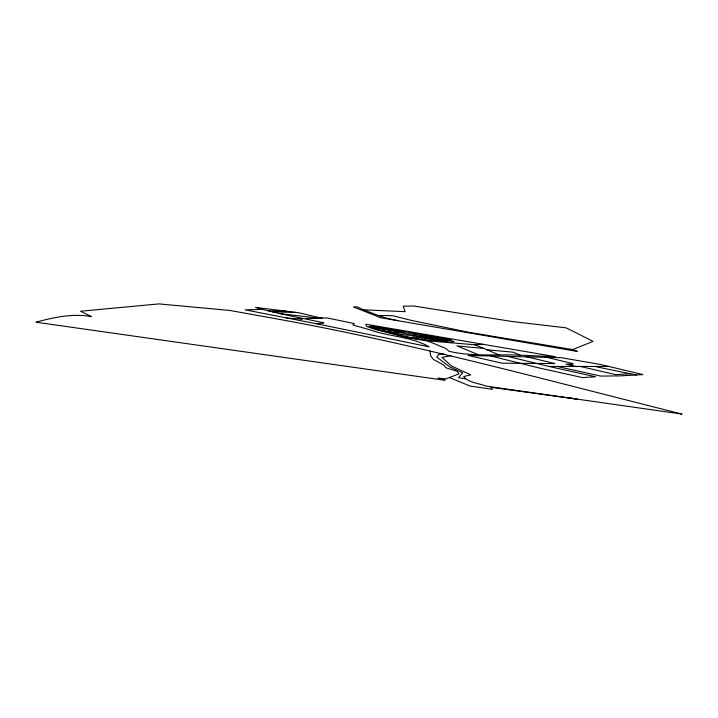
<?xml version="1.0" encoding="UTF-8"?>
<svg xmlns="http://www.w3.org/2000/svg" width="718" height="718" viewBox="0 0 718 718"><rect width="100%" height="100%" fill="white"/><g stroke="black" fill="none" stroke-linecap="round" stroke-linejoin="round"><path stroke-width="1.08" d="M451.048 355.679L442.001 357.385L451.46 365.983L470.775 374.877L463.604 376.537C468.953 383.053 478.762 383.116 486.095 386.122L682.1 414.098C549.297 380.809 417.14 344.55 282.336 319.905L229.832 310.445L158.965 303.902L80.542 311.253L91.41 316.602C72.859 313.183 53.931 317.365 35.9 322.194L444.72 380.262L445.088 379.939L437.872 378.045L445.95 378.88L458.937 373.872L457.249 371.305L445.707 367.724L444.047 365.193L433.25 359.332L430.531 355.724L430.064 350.914M572.704 349.567L593.077 341.373L566.125 327.848L512.006 321.493L413.703 306.003L403.229 306.173L405.105 311.666L363.371 309.817L357.106 306.882L353.453 306.936L380.764 317.769L577.541 351.479L572.704 349.567L468.755 332.281L411.091 320.336L392.764 315.705L378.413 315.48L363.371 309.817M381.626 330.522L385.081 329.607M387.908 331.599L391.364 330.684M393.087 332.972L397.646 331.761L378.799 328.53L375.343 329.454L366.566 326.403L365.821 324.213L555.31 356.675L520.065 355.168C496.47 354.118 472.273 356.792 449.1 351.308L445.582 348.383L427.524 340.853M396.085 334.283L397.898 333.798M405.167 331.86L403.426 332.326L369.671 326.546M413.038 335.907L416.494 334.992M414.699 338.124L418.002 337.245L421.78 337.891M425.271 335.306L423.53 335.773L444.855 339.426M419.321 336.984L422.776 336.06M425.603 338.061L429.059 337.137M431.886 339.138L435.341 338.214M438.168 340.215L441.624 339.291M444.451 341.292L447.906 340.368M262.644 309.404L245.242 309.871L317.051 323.863L323.917 322.885C301.201 317.778 278.207 314.053 255.743 307.448L298.41 312.698L322.149 318.334L305.931 318.46M444.029 354.046L438.644 354.468L436.777 357.043L449.701 366.871L462.706 372.866L458.524 377.677L465.749 378.907M526.016 356.586L554.942 363.568L502.16 363.209L468.1 355.455L561.162 357.681L600.625 364.502L642.942 374.599L619.903 375.882L600.733 376.088L557.312 366.494M630.296 373.737L615.595 374.625L581.113 366.647M394.191 332.676L375.343 329.454L407.294 337.613L425.505 340.691L474.598 344.739L483.286 344.335M507.294 356.308L548.866 366.44L608.577 366.467M320.524 317.939L327.668 318.038L354.315 323.594L352.924 325.048L369.564 329.67C388.806 336.769 411.19 336.383 429.032 346.821L317.051 323.863M268.424 310.795L286.087 311.181M272.616 311.836L296.633 312.483M286.267 318.029L302.17 319.097L298.464 318.2M450.895 339.838L419.635 337.747L416.835 338.492L403.848 336.266M499.441 355.042L483.851 348.445L456.953 345.914L477.91 354.539M487.046 349.756L513.101 352.188L520.065 355.168M279.679 313.569L320.21 318.352M568.082 397.826L577.137 399.118L490.968 387.298L492.53 389.3L470.227 386.122L449.54 377.596M396.542 332.057L409.107 334.202M406.756 334.83L450.733 342.369L454.189 341.445L410.211 333.915L405.652 335.126L386.688 331.878M596.048 366.745L636.444 374.993M548.866 366.44L595.599 376.77L582.585 377.614L539.119 367.966L491.3 356.137M398.364 320.784L384.606 317.661L378.413 315.48M576.554 366.62L565.955 364.214L572.659 364.161L570.415 363.658L573.099 363.667L545.052 356.945M376.896 329.374L408.201 337.424L418.738 339.237L446.147 341.104L451.209 339.749L371.412 326.08L369.142 326.681L377.471 329.571M474.598 344.739L483.851 348.445"/></g></svg>
